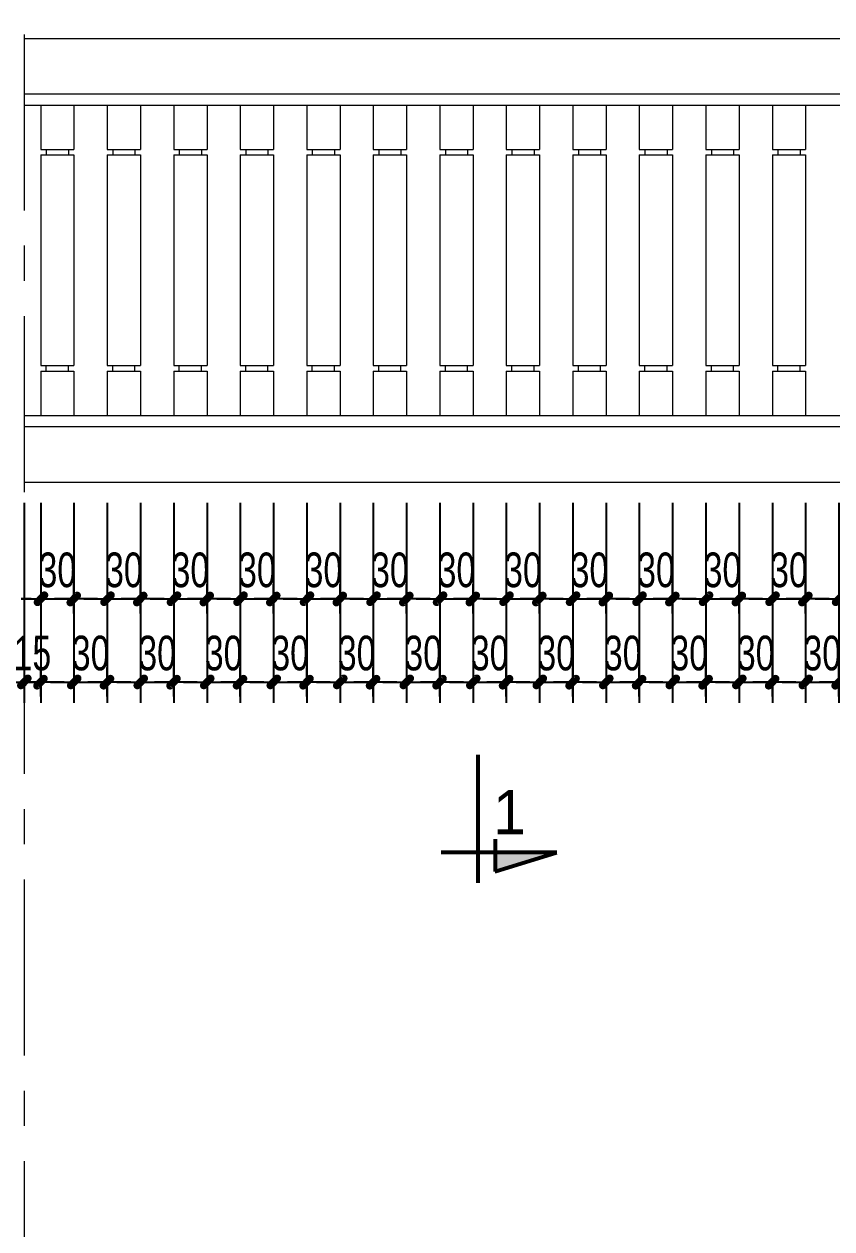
# Model space of a CAD drawing. Header units: inches. Extents: x 88947 to 296847, y 35049 to 161062.
# Drawn here: x 224600 to 226058, y 73660 to 75832 of the extents above; entities that cross this region are included whole.
import ezdxf
from ezdxf.enums import TextEntityAlignment as Align

# ---------------------------------------------------------------- set-up
doc = ezdxf.new("R2010")
doc.units = ezdxf.units.IN
doc.header["$MEASUREMENT"] = 0
doc.header["$PDMODE"] = 1
doc.linetypes.add('ACAD_ISO03W100', pattern=[30, 12, -18])
doc.linetypes.add('CENTER', pattern=[50.8, 31.75, -6.35, 6.35, -6.35])
for name, color, linetype, lineweight in [('A-Dims', 145, 'Continuous', 25), ('DIM', 7, 'Continuous', 25), ('NETCAT', 4, 'Continuous', 53), ('THAY', 3, 'Continuous', 18), ('TRUC', 252, 'ACAD_ISO03W100', 13)]:
    doc.layers.add(name, color=color, linetype=linetype, lineweight=lineweight)
doc.styles.add('tieude', font='VSOUVB.TTF')
doc.styles.add('VNI-HELVE', font='VHELVEN.TTF')
doc.styles.add('VNI-HELVE-CONDENSE', font='VNARIAL.TTF', dxfattribs={"width": 0.7})
doc.dimstyles.new('TAS-25', dxfattribs={"dimscale": 25, "dimtxt": 2.5, "dimasz": 0.7, "dimexe": 1.5, "dimexo": 1.5, "dimgap": 0.8, "dimtad": 1, "dimdec": 0, "dimlfac": 0.5, "dimzin": 3, "dimdsep": 46, "dimtxsty": 'VNI-HELVE-CONDENSE', "dimblk": 'TICK', "dimcen": 2.5, "dimclrt": 71, "dimazin": 2, "dimtfac": 0.75, "dimtdec": 0, "dimtix": 1, "dimtmove": 2, "dimatfit": 2, "dimldrblk": 'TICK123', "dimfxl": 1.5, "dimtolj": 1, "dimtzin": 0, "dimarcsym": 0})

# ---------------------------------------------------------------- blocks, each defined once
blk = doc.blocks.new('TICK')
at = {"layer": 'A-Dims', "color": 1}
for p, q in [((0, 1.5), (0, -1.5)), ((-2, 0), (2, 0))]:
    blk.add_line(p, q, dxfattribs=at)
at = {"layer": 'A-Dims', "color": 1, "const_width": 0.788}
blk.add_lwpolyline([(-0.33, -0.35), (0.38, 0.38)], dxfattribs=at)
at = {"layer": 'A-Dims', "color": 1, "const_width": 0.394}
for points in [[(0.24, 0.52, -0.414214), (0.52, 0.52, -1)], [(0.52, 0.52, -0.414214), (0.52, 0.24, -1)], [(-0.47, -0.21, 0.414214), (-0.47, -0.49, 1)], [(-0.47, -0.49, 0.414214), (-0.19, -0.49, 1)]]:
    blk.add_lwpolyline(points, format="xyb", dxfattribs=at)
blk = doc.blocks.new('*D1478')
at = {"layer": 'Defpoints', "color": 0}
for p in [(224600.4, 75006.3), (224630.4, 75006.3), (224630.4, 74645.7)]:
    blk.add_point(p, dxfattribs=at)
at = {"layer": 'DIM', "color": 0, "lineweight": -2}
for p, q in [((224600.4, 74968.8), (224600.4, 74608.2)), ((224630.4, 74968.8), (224630.4, 74608.2)), ((224582.9, 74645.7), (224565.4, 74645.7)), ((224600.4, 74645.7), (224630.4, 74645.7)), ((224647.9, 74645.7), (224665.4, 74645.7))]:
    blk.add_line(p, q, dxfattribs=at)
at = {"layer": 'DIM', "color": 0, "lineweight": -2, "xscale": 17.5, "yscale": 17.5, "zscale": 17.5}
blk.add_blockref('TICK', (224600.4, 74645.7), dxfattribs=at)
at = {"layer": 'DIM', "color": 0, "lineweight": -2, "xscale": 17.5, "yscale": 17.5, "zscale": 17.5, "rotation": 180}
blk.add_blockref('TICK', (224630.4, 74645.7), dxfattribs=at)
at = {"layer": 'DIM', "color": 71, "insert": (224615.4, 74697.6), "char_height": 62.5, "attachment_point": 5, "style": 'VNI-HELVE-CONDENSE'}
blk.add_mtext('\\A1;15', dxfattribs=at)
blk = doc.blocks.new('TICK123')
at = {"layer": 'A-Dims', "color": 1}
blk.add_lwpolyline([(0.05, 0, 0, 0.84, 0), (-2.11, 0, 8.4, 8.4, 0)], format="xyseb", dxfattribs=at)
blk = doc.blocks.new('*D1479')
at = {"layer": 'Defpoints', "color": 0}
for p in [(224630.4, 75006.3), (224690.4, 75006.3), (224690.4, 74795.7)]:
    blk.add_point(p, dxfattribs=at)
at = {"layer": 'DIM', "color": 0, "lineweight": -2}
for p, q in [((224630.4, 74968.8), (224630.4, 74758.2)), ((224690.4, 74968.8), (224690.4, 74758.2)), ((224612.9, 74795.7), (224595.4, 74795.7)), ((224630.4, 74795.7), (224690.4, 74795.7)), ((224707.9, 74795.7), (224725.4, 74795.7))]:
    blk.add_line(p, q, dxfattribs=at)
at = {"layer": 'DIM', "color": 0, "lineweight": -2, "xscale": 17.5, "yscale": 17.5, "zscale": 17.5}
blk.add_blockref('TICK', (224630.4, 74795.7), dxfattribs=at)
at = {"layer": 'DIM', "color": 0, "lineweight": -2, "xscale": 17.5, "yscale": 17.5, "zscale": 17.5, "rotation": 180}
blk.add_blockref('TICK', (224690.4, 74795.7), dxfattribs=at)
at = {"layer": 'DIM', "color": 71, "insert": (224660.4, 74847.6), "char_height": 62.5, "attachment_point": 5, "style": 'VNI-HELVE-CONDENSE'}
blk.add_mtext('\\A1;30', dxfattribs=at)
blk = doc.blocks.new('*D1480')
at = {"layer": 'Defpoints', "color": 0}
for p in [(224690.4, 75006.3), (224750.4, 75006.3), (224750.4, 74645.7)]:
    blk.add_point(p, dxfattribs=at)
at = {"layer": 'DIM', "color": 0, "lineweight": -2}
for p, q in [((224690.4, 74968.8), (224690.4, 74608.2)), ((224750.4, 74968.8), (224750.4, 74608.2)), ((224672.9, 74645.7), (224655.4, 74645.7)), ((224690.4, 74645.7), (224750.4, 74645.7)), ((224767.9, 74645.7), (224785.4, 74645.7))]:
    blk.add_line(p, q, dxfattribs=at)
at = {"layer": 'DIM', "color": 0, "lineweight": -2, "xscale": 17.5, "yscale": 17.5, "zscale": 17.5}
blk.add_blockref('TICK', (224690.4, 74645.7), dxfattribs=at)
at = {"layer": 'DIM', "color": 0, "lineweight": -2, "xscale": 17.5, "yscale": 17.5, "zscale": 17.5, "rotation": 180}
blk.add_blockref('TICK', (224750.4, 74645.7), dxfattribs=at)
at = {"layer": 'DIM', "color": 71, "insert": (224720.4, 74697.6), "char_height": 62.5, "attachment_point": 5, "style": 'VNI-HELVE-CONDENSE'}
blk.add_mtext('\\A1;30', dxfattribs=at)
blk = doc.blocks.new('*D1481')
at = {"layer": 'Defpoints', "color": 0}
for p in [(224750.4, 75006.3), (224810.4, 75006.3), (224810.4, 74795.7)]:
    blk.add_point(p, dxfattribs=at)
at = {"layer": 'DIM', "color": 0, "lineweight": -2}
for p, q in [((224750.4, 74968.8), (224750.4, 74758.2)), ((224810.4, 74968.8), (224810.4, 74758.2)), ((224732.9, 74795.7), (224715.4, 74795.7)), ((224750.4, 74795.7), (224810.4, 74795.7)), ((224827.9, 74795.7), (224845.4, 74795.7))]:
    blk.add_line(p, q, dxfattribs=at)
at = {"layer": 'DIM', "color": 0, "lineweight": -2, "xscale": 17.5, "yscale": 17.5, "zscale": 17.5}
blk.add_blockref('TICK', (224750.4, 74795.7), dxfattribs=at)
at = {"layer": 'DIM', "color": 0, "lineweight": -2, "xscale": 17.5, "yscale": 17.5, "zscale": 17.5, "rotation": 180}
blk.add_blockref('TICK', (224810.4, 74795.7), dxfattribs=at)
at = {"layer": 'DIM', "color": 71, "insert": (224780.4, 74847.6), "char_height": 62.5, "attachment_point": 5, "style": 'VNI-HELVE-CONDENSE'}
blk.add_mtext('\\A1;30', dxfattribs=at)
blk = doc.blocks.new('*D1482')
at = {"layer": 'Defpoints', "color": 0}
for p in [(224810.4, 75006.3), (224870.4, 75006.3), (224870.4, 74645.7)]:
    blk.add_point(p, dxfattribs=at)
at = {"layer": 'DIM', "color": 0, "lineweight": -2}
for p, q in [((224810.4, 74968.8), (224810.4, 74608.2)), ((224870.4, 74968.8), (224870.4, 74608.2)), ((224792.9, 74645.7), (224775.4, 74645.7)), ((224810.4, 74645.7), (224870.4, 74645.7)), ((224887.9, 74645.7), (224905.4, 74645.7))]:
    blk.add_line(p, q, dxfattribs=at)
at = {"layer": 'DIM', "color": 0, "lineweight": -2, "xscale": 17.5, "yscale": 17.5, "zscale": 17.5}
blk.add_blockref('TICK', (224810.4, 74645.7), dxfattribs=at)
at = {"layer": 'DIM', "color": 0, "lineweight": -2, "xscale": 17.5, "yscale": 17.5, "zscale": 17.5, "rotation": 180}
blk.add_blockref('TICK', (224870.4, 74645.7), dxfattribs=at)
at = {"layer": 'DIM', "color": 71, "insert": (224840.4, 74697.6), "char_height": 62.5, "attachment_point": 5, "style": 'VNI-HELVE-CONDENSE'}
blk.add_mtext('\\A1;30', dxfattribs=at)
blk = doc.blocks.new('*D1483')
at = {"layer": 'Defpoints', "color": 0}
for p in [(224870.4, 75006.3), (224930.4, 75006.3), (224930.4, 74795.7)]:
    blk.add_point(p, dxfattribs=at)
at = {"layer": 'DIM', "color": 0, "lineweight": -2}
for p, q in [((224870.4, 74968.8), (224870.4, 74758.2)), ((224930.4, 74968.8), (224930.4, 74758.2)), ((224852.9, 74795.7), (224835.4, 74795.7)), ((224870.4, 74795.7), (224930.4, 74795.7)), ((224947.9, 74795.7), (224965.4, 74795.7))]:
    blk.add_line(p, q, dxfattribs=at)
at = {"layer": 'DIM', "color": 0, "lineweight": -2, "xscale": 17.5, "yscale": 17.5, "zscale": 17.5}
blk.add_blockref('TICK', (224870.4, 74795.7), dxfattribs=at)
at = {"layer": 'DIM', "color": 0, "lineweight": -2, "xscale": 17.5, "yscale": 17.5, "zscale": 17.5, "rotation": 180}
blk.add_blockref('TICK', (224930.4, 74795.7), dxfattribs=at)
at = {"layer": 'DIM', "color": 71, "insert": (224900.4, 74847.6), "char_height": 62.5, "attachment_point": 5, "style": 'VNI-HELVE-CONDENSE'}
blk.add_mtext('\\A1;30', dxfattribs=at)
blk = doc.blocks.new('*D1484')
at = {"layer": 'Defpoints', "color": 0}
for p in [(224930.4, 75006.3), (224990.4, 75006.3), (224990.4, 74645.7)]:
    blk.add_point(p, dxfattribs=at)
at = {"layer": 'DIM', "color": 0, "lineweight": -2}
for p, q in [((224930.4, 74968.8), (224930.4, 74608.2)), ((224990.4, 74968.8), (224990.4, 74608.2)), ((224912.9, 74645.7), (224895.4, 74645.7)), ((224930.4, 74645.7), (224990.4, 74645.7)), ((225007.9, 74645.7), (225025.4, 74645.7))]:
    blk.add_line(p, q, dxfattribs=at)
at = {"layer": 'DIM', "color": 0, "lineweight": -2, "xscale": 17.5, "yscale": 17.5, "zscale": 17.5}
blk.add_blockref('TICK', (224930.4, 74645.7), dxfattribs=at)
at = {"layer": 'DIM', "color": 0, "lineweight": -2, "xscale": 17.5, "yscale": 17.5, "zscale": 17.5, "rotation": 180}
blk.add_blockref('TICK', (224990.4, 74645.7), dxfattribs=at)
at = {"layer": 'DIM', "color": 71, "insert": (224960.4, 74697.6), "char_height": 62.5, "attachment_point": 5, "style": 'VNI-HELVE-CONDENSE'}
blk.add_mtext('\\A1;30', dxfattribs=at)
blk = doc.blocks.new('*D1485')
at = {"layer": 'Defpoints', "color": 0}
for p in [(224990.4, 75006.3), (225050.4, 75006.3), (225050.4, 74795.7)]:
    blk.add_point(p, dxfattribs=at)
at = {"layer": 'DIM', "color": 0, "lineweight": -2}
for p, q in [((224990.4, 74968.8), (224990.4, 74758.2)), ((225050.4, 74968.8), (225050.4, 74758.2)), ((224972.9, 74795.7), (224955.4, 74795.7)), ((224990.4, 74795.7), (225050.4, 74795.7)), ((225067.9, 74795.7), (225085.4, 74795.7))]:
    blk.add_line(p, q, dxfattribs=at)
at = {"layer": 'DIM', "color": 0, "lineweight": -2, "xscale": 17.5, "yscale": 17.5, "zscale": 17.5}
blk.add_blockref('TICK', (224990.4, 74795.7), dxfattribs=at)
at = {"layer": 'DIM', "color": 0, "lineweight": -2, "xscale": 17.5, "yscale": 17.5, "zscale": 17.5, "rotation": 180}
blk.add_blockref('TICK', (225050.4, 74795.7), dxfattribs=at)
at = {"layer": 'DIM', "color": 71, "insert": (225020.4, 74847.6), "char_height": 62.5, "attachment_point": 5, "style": 'VNI-HELVE-CONDENSE'}
blk.add_mtext('\\A1;30', dxfattribs=at)
blk = doc.blocks.new('*D1486')
at = {"layer": 'Defpoints', "color": 0}
for p in [(225050.4, 75006.3), (225110.4, 75006.3), (225110.4, 74645.7)]:
    blk.add_point(p, dxfattribs=at)
at = {"layer": 'DIM', "color": 0, "lineweight": -2}
for p, q in [((225050.4, 74968.8), (225050.4, 74608.2)), ((225110.4, 74968.8), (225110.4, 74608.2)), ((225032.9, 74645.7), (225015.4, 74645.7)), ((225050.4, 74645.7), (225110.4, 74645.7)), ((225127.9, 74645.7), (225145.4, 74645.7))]:
    blk.add_line(p, q, dxfattribs=at)
at = {"layer": 'DIM', "color": 0, "lineweight": -2, "xscale": 17.5, "yscale": 17.5, "zscale": 17.5}
blk.add_blockref('TICK', (225050.4, 74645.7), dxfattribs=at)
at = {"layer": 'DIM', "color": 0, "lineweight": -2, "xscale": 17.5, "yscale": 17.5, "zscale": 17.5, "rotation": 180}
blk.add_blockref('TICK', (225110.4, 74645.7), dxfattribs=at)
at = {"layer": 'DIM', "color": 71, "insert": (225080.4, 74697.6), "char_height": 62.5, "attachment_point": 5, "style": 'VNI-HELVE-CONDENSE'}
blk.add_mtext('\\A1;30', dxfattribs=at)
blk = doc.blocks.new('*D1487')
at = {"layer": 'Defpoints', "color": 0}
for p in [(225110.4, 75006.3), (225170.4, 75006.3), (225170.4, 74795.7)]:
    blk.add_point(p, dxfattribs=at)
at = {"layer": 'DIM', "color": 0, "lineweight": -2}
for p, q in [((225110.4, 74968.8), (225110.4, 74758.2)), ((225170.4, 74968.8), (225170.4, 74758.2)), ((225092.9, 74795.7), (225075.4, 74795.7)), ((225110.4, 74795.7), (225170.4, 74795.7)), ((225187.9, 74795.7), (225205.4, 74795.7))]:
    blk.add_line(p, q, dxfattribs=at)
at = {"layer": 'DIM', "color": 0, "lineweight": -2, "xscale": 17.5, "yscale": 17.5, "zscale": 17.5}
blk.add_blockref('TICK', (225110.4, 74795.7), dxfattribs=at)
at = {"layer": 'DIM', "color": 0, "lineweight": -2, "xscale": 17.5, "yscale": 17.5, "zscale": 17.5, "rotation": 180}
blk.add_blockref('TICK', (225170.4, 74795.7), dxfattribs=at)
at = {"layer": 'DIM', "color": 71, "insert": (225140.4, 74847.6), "char_height": 62.5, "attachment_point": 5, "style": 'VNI-HELVE-CONDENSE'}
blk.add_mtext('\\A1;30', dxfattribs=at)
blk = doc.blocks.new('*D1488')
at = {"layer": 'Defpoints', "color": 0}
for p in [(225170.4, 75006.3), (225230.4, 75006.3), (225230.4, 74645.7)]:
    blk.add_point(p, dxfattribs=at)
at = {"layer": 'DIM', "color": 0, "lineweight": -2}
for p, q in [((225170.4, 74968.8), (225170.4, 74608.2)), ((225230.4, 74968.8), (225230.4, 74608.2)), ((225152.9, 74645.7), (225135.4, 74645.7)), ((225170.4, 74645.7), (225230.4, 74645.7)), ((225247.9, 74645.7), (225265.4, 74645.7))]:
    blk.add_line(p, q, dxfattribs=at)
at = {"layer": 'DIM', "color": 0, "lineweight": -2, "xscale": 17.5, "yscale": 17.5, "zscale": 17.5}
blk.add_blockref('TICK', (225170.4, 74645.7), dxfattribs=at)
at = {"layer": 'DIM', "color": 0, "lineweight": -2, "xscale": 17.5, "yscale": 17.5, "zscale": 17.5, "rotation": 180}
blk.add_blockref('TICK', (225230.4, 74645.7), dxfattribs=at)
at = {"layer": 'DIM', "color": 71, "insert": (225200.4, 74697.6), "char_height": 62.5, "attachment_point": 5, "style": 'VNI-HELVE-CONDENSE'}
blk.add_mtext('\\A1;30', dxfattribs=at)
blk = doc.blocks.new('*D1489')
at = {"layer": 'Defpoints', "color": 0}
for p in [(225230.4, 75006.3), (225290.4, 75006.3), (225290.4, 74795.7)]:
    blk.add_point(p, dxfattribs=at)
at = {"layer": 'DIM', "color": 0, "lineweight": -2}
for p, q in [((225230.4, 74968.8), (225230.4, 74758.2)), ((225290.4, 74968.8), (225290.4, 74758.2)), ((225212.9, 74795.7), (225195.4, 74795.7)), ((225230.4, 74795.7), (225290.4, 74795.7)), ((225307.9, 74795.7), (225325.4, 74795.7))]:
    blk.add_line(p, q, dxfattribs=at)
at = {"layer": 'DIM', "color": 0, "lineweight": -2, "xscale": 17.5, "yscale": 17.5, "zscale": 17.5}
blk.add_blockref('TICK', (225230.4, 74795.7), dxfattribs=at)
at = {"layer": 'DIM', "color": 0, "lineweight": -2, "xscale": 17.5, "yscale": 17.5, "zscale": 17.5, "rotation": 180}
blk.add_blockref('TICK', (225290.4, 74795.7), dxfattribs=at)
at = {"layer": 'DIM', "color": 71, "insert": (225260.4, 74847.6), "char_height": 62.5, "attachment_point": 5, "style": 'VNI-HELVE-CONDENSE'}
blk.add_mtext('\\A1;30', dxfattribs=at)
blk = doc.blocks.new('*D1490')
at = {"layer": 'Defpoints', "color": 0}
for p in [(225290.4, 75006.3), (225350.4, 75006.3), (225350.4, 74645.7)]:
    blk.add_point(p, dxfattribs=at)
at = {"layer": 'DIM', "color": 0, "lineweight": -2}
for p, q in [((225290.4, 74968.8), (225290.4, 74608.2)), ((225350.4, 74968.8), (225350.4, 74608.2)), ((225272.9, 74645.7), (225255.4, 74645.7)), ((225290.4, 74645.7), (225350.4, 74645.7)), ((225367.9, 74645.7), (225385.4, 74645.7))]:
    blk.add_line(p, q, dxfattribs=at)
at = {"layer": 'DIM', "color": 0, "lineweight": -2, "xscale": 17.5, "yscale": 17.5, "zscale": 17.5}
blk.add_blockref('TICK', (225290.4, 74645.7), dxfattribs=at)
at = {"layer": 'DIM', "color": 0, "lineweight": -2, "xscale": 17.5, "yscale": 17.5, "zscale": 17.5, "rotation": 180}
blk.add_blockref('TICK', (225350.4, 74645.7), dxfattribs=at)
at = {"layer": 'DIM', "color": 71, "insert": (225320.4, 74697.6), "char_height": 62.5, "attachment_point": 5, "style": 'VNI-HELVE-CONDENSE'}
blk.add_mtext('\\A1;30', dxfattribs=at)
blk = doc.blocks.new('*D1491')
at = {"layer": 'Defpoints', "color": 0}
for p in [(225350.4, 75006.3), (225410.4, 75006.3), (225410.4, 74795.7)]:
    blk.add_point(p, dxfattribs=at)
at = {"layer": 'DIM', "color": 0, "lineweight": -2}
for p, q in [((225350.4, 74968.8), (225350.4, 74758.2)), ((225410.4, 74968.8), (225410.4, 74758.2)), ((225332.9, 74795.7), (225315.4, 74795.7)), ((225350.4, 74795.7), (225410.4, 74795.7)), ((225427.9, 74795.7), (225445.4, 74795.7))]:
    blk.add_line(p, q, dxfattribs=at)
at = {"layer": 'DIM', "color": 0, "lineweight": -2, "xscale": 17.5, "yscale": 17.5, "zscale": 17.5}
blk.add_blockref('TICK', (225350.4, 74795.7), dxfattribs=at)
at = {"layer": 'DIM', "color": 0, "lineweight": -2, "xscale": 17.5, "yscale": 17.5, "zscale": 17.5, "rotation": 180}
blk.add_blockref('TICK', (225410.4, 74795.7), dxfattribs=at)
at = {"layer": 'DIM', "color": 71, "insert": (225380.4, 74847.6), "char_height": 62.5, "attachment_point": 5, "style": 'VNI-HELVE-CONDENSE'}
blk.add_mtext('\\A1;30', dxfattribs=at)
blk = doc.blocks.new('*D1492')
at = {"layer": 'Defpoints', "color": 0}
for p in [(225410.4, 75006.3), (225470.4, 75006.3), (225470.4, 74645.7)]:
    blk.add_point(p, dxfattribs=at)
at = {"layer": 'DIM', "color": 0, "lineweight": -2}
for p, q in [((225410.4, 74968.8), (225410.4, 74608.2)), ((225470.4, 74968.8), (225470.4, 74608.2)), ((225392.9, 74645.7), (225375.4, 74645.7)), ((225410.4, 74645.7), (225470.4, 74645.7)), ((225487.9, 74645.7), (225505.4, 74645.7))]:
    blk.add_line(p, q, dxfattribs=at)
at = {"layer": 'DIM', "color": 0, "lineweight": -2, "xscale": 17.5, "yscale": 17.5, "zscale": 17.5}
blk.add_blockref('TICK', (225410.4, 74645.7), dxfattribs=at)
at = {"layer": 'DIM', "color": 0, "lineweight": -2, "xscale": 17.5, "yscale": 17.5, "zscale": 17.5, "rotation": 180}
blk.add_blockref('TICK', (225470.4, 74645.7), dxfattribs=at)
at = {"layer": 'DIM', "color": 71, "insert": (225440.4, 74697.6), "char_height": 62.5, "attachment_point": 5, "style": 'VNI-HELVE-CONDENSE'}
blk.add_mtext('\\A1;30', dxfattribs=at)
blk = doc.blocks.new('*D1493')
at = {"layer": 'Defpoints', "color": 0}
for p in [(225470.4, 75006.3), (225530.4, 75006.3), (225530.4, 74795.7)]:
    blk.add_point(p, dxfattribs=at)
at = {"layer": 'DIM', "color": 0, "lineweight": -2}
for p, q in [((225470.4, 74968.8), (225470.4, 74758.2)), ((225530.4, 74968.8), (225530.4, 74758.2)), ((225452.9, 74795.7), (225435.4, 74795.7)), ((225470.4, 74795.7), (225530.4, 74795.7)), ((225547.9, 74795.7), (225565.4, 74795.7))]:
    blk.add_line(p, q, dxfattribs=at)
at = {"layer": 'DIM', "color": 0, "lineweight": -2, "xscale": 17.5, "yscale": 17.5, "zscale": 17.5}
blk.add_blockref('TICK', (225470.4, 74795.7), dxfattribs=at)
at = {"layer": 'DIM', "color": 0, "lineweight": -2, "xscale": 17.5, "yscale": 17.5, "zscale": 17.5, "rotation": 180}
blk.add_blockref('TICK', (225530.4, 74795.7), dxfattribs=at)
at = {"layer": 'DIM', "color": 71, "insert": (225500.4, 74847.6), "char_height": 62.5, "attachment_point": 5, "style": 'VNI-HELVE-CONDENSE'}
blk.add_mtext('\\A1;30', dxfattribs=at)
blk = doc.blocks.new('*D1494')
at = {"layer": 'Defpoints', "color": 0}
for p in [(225530.4, 75006.3), (225590.4, 75006.3), (225590.4, 74645.7)]:
    blk.add_point(p, dxfattribs=at)
at = {"layer": 'DIM', "color": 0, "lineweight": -2}
for p, q in [((225530.4, 74968.8), (225530.4, 74608.2)), ((225590.4, 74968.8), (225590.4, 74608.2)), ((225512.9, 74645.7), (225495.4, 74645.7)), ((225530.4, 74645.7), (225590.4, 74645.7)), ((225607.9, 74645.7), (225625.4, 74645.7))]:
    blk.add_line(p, q, dxfattribs=at)
at = {"layer": 'DIM', "color": 0, "lineweight": -2, "xscale": 17.5, "yscale": 17.5, "zscale": 17.5}
blk.add_blockref('TICK', (225530.4, 74645.7), dxfattribs=at)
at = {"layer": 'DIM', "color": 0, "lineweight": -2, "xscale": 17.5, "yscale": 17.5, "zscale": 17.5, "rotation": 180}
blk.add_blockref('TICK', (225590.4, 74645.7), dxfattribs=at)
at = {"layer": 'DIM', "color": 71, "insert": (225560.4, 74697.6), "char_height": 62.5, "attachment_point": 5, "style": 'VNI-HELVE-CONDENSE'}
blk.add_mtext('\\A1;30', dxfattribs=at)
blk = doc.blocks.new('*D1495')
at = {"layer": 'Defpoints', "color": 0}
for p in [(225590.4, 75006.3), (225650.4, 75006.3), (225650.4, 74795.7)]:
    blk.add_point(p, dxfattribs=at)
at = {"layer": 'DIM', "color": 0, "lineweight": -2}
for p, q in [((225590.4, 74968.8), (225590.4, 74758.2)), ((225650.4, 74968.8), (225650.4, 74758.2)), ((225572.9, 74795.7), (225555.4, 74795.7)), ((225590.4, 74795.7), (225650.4, 74795.7)), ((225667.9, 74795.7), (225685.4, 74795.7))]:
    blk.add_line(p, q, dxfattribs=at)
at = {"layer": 'DIM', "color": 0, "lineweight": -2, "xscale": 17.5, "yscale": 17.5, "zscale": 17.5}
blk.add_blockref('TICK', (225590.4, 74795.7), dxfattribs=at)
at = {"layer": 'DIM', "color": 0, "lineweight": -2, "xscale": 17.5, "yscale": 17.5, "zscale": 17.5, "rotation": 180}
blk.add_blockref('TICK', (225650.4, 74795.7), dxfattribs=at)
at = {"layer": 'DIM', "color": 71, "insert": (225620.4, 74847.6), "char_height": 62.5, "attachment_point": 5, "style": 'VNI-HELVE-CONDENSE'}
blk.add_mtext('\\A1;30', dxfattribs=at)
blk = doc.blocks.new('*D1496')
at = {"layer": 'Defpoints', "color": 0}
for p in [(225650.4, 75006.3), (225710.4, 75006.3), (225710.4, 74645.7)]:
    blk.add_point(p, dxfattribs=at)
at = {"layer": 'DIM', "color": 0, "lineweight": -2}
for p, q in [((225650.4, 74968.8), (225650.4, 74608.2)), ((225710.4, 74968.8), (225710.4, 74608.2)), ((225632.9, 74645.7), (225615.4, 74645.7)), ((225650.4, 74645.7), (225710.4, 74645.7)), ((225727.9, 74645.7), (225745.4, 74645.7))]:
    blk.add_line(p, q, dxfattribs=at)
at = {"layer": 'DIM', "color": 0, "lineweight": -2, "xscale": 17.5, "yscale": 17.5, "zscale": 17.5}
blk.add_blockref('TICK', (225650.4, 74645.7), dxfattribs=at)
at = {"layer": 'DIM', "color": 0, "lineweight": -2, "xscale": 17.5, "yscale": 17.5, "zscale": 17.5, "rotation": 180}
blk.add_blockref('TICK', (225710.4, 74645.7), dxfattribs=at)
at = {"layer": 'DIM', "color": 71, "insert": (225680.4, 74697.6), "char_height": 62.5, "attachment_point": 5, "style": 'VNI-HELVE-CONDENSE'}
blk.add_mtext('\\A1;30', dxfattribs=at)
blk = doc.blocks.new('*D1497')
at = {"layer": 'Defpoints', "color": 0}
for p in [(225710.4, 75006.3), (225770.4, 75006.3), (225770.4, 74795.7)]:
    blk.add_point(p, dxfattribs=at)
at = {"layer": 'DIM', "color": 0, "lineweight": -2}
for p, q in [((225710.4, 74968.8), (225710.4, 74758.2)), ((225770.4, 74968.8), (225770.4, 74758.2)), ((225692.9, 74795.7), (225675.4, 74795.7)), ((225710.4, 74795.7), (225770.4, 74795.7)), ((225787.9, 74795.7), (225805.4, 74795.7))]:
    blk.add_line(p, q, dxfattribs=at)
at = {"layer": 'DIM', "color": 0, "lineweight": -2, "xscale": 17.5, "yscale": 17.5, "zscale": 17.5}
blk.add_blockref('TICK', (225710.4, 74795.7), dxfattribs=at)
at = {"layer": 'DIM', "color": 0, "lineweight": -2, "xscale": 17.5, "yscale": 17.5, "zscale": 17.5, "rotation": 180}
blk.add_blockref('TICK', (225770.4, 74795.7), dxfattribs=at)
at = {"layer": 'DIM', "color": 71, "insert": (225740.4, 74847.6), "char_height": 62.5, "attachment_point": 5, "style": 'VNI-HELVE-CONDENSE'}
blk.add_mtext('\\A1;30', dxfattribs=at)
blk = doc.blocks.new('*D1498')
at = {"layer": 'Defpoints', "color": 0}
for p in [(225770.4, 75006.3), (225830.4, 75006.3), (225830.4, 74645.7)]:
    blk.add_point(p, dxfattribs=at)
at = {"layer": 'DIM', "color": 0, "lineweight": -2}
for p, q in [((225770.4, 74968.8), (225770.4, 74608.2)), ((225830.4, 74968.8), (225830.4, 74608.2)), ((225752.9, 74645.7), (225735.4, 74645.7)), ((225770.4, 74645.7), (225830.4, 74645.7)), ((225847.9, 74645.7), (225865.4, 74645.7))]:
    blk.add_line(p, q, dxfattribs=at)
at = {"layer": 'DIM', "color": 0, "lineweight": -2, "xscale": 17.5, "yscale": 17.5, "zscale": 17.5}
blk.add_blockref('TICK', (225770.4, 74645.7), dxfattribs=at)
at = {"layer": 'DIM', "color": 0, "lineweight": -2, "xscale": 17.5, "yscale": 17.5, "zscale": 17.5, "rotation": 180}
blk.add_blockref('TICK', (225830.4, 74645.7), dxfattribs=at)
at = {"layer": 'DIM', "color": 71, "insert": (225800.4, 74697.6), "char_height": 62.5, "attachment_point": 5, "style": 'VNI-HELVE-CONDENSE'}
blk.add_mtext('\\A1;30', dxfattribs=at)
blk = doc.blocks.new('*D1499')
at = {"layer": 'Defpoints', "color": 0}
for p in [(225830.4, 75006.3), (225890.4, 75006.3), (225890.4, 74795.7)]:
    blk.add_point(p, dxfattribs=at)
at = {"layer": 'DIM', "color": 0, "lineweight": -2}
for p, q in [((225830.4, 74968.8), (225830.4, 74758.2)), ((225890.4, 74968.8), (225890.4, 74758.2)), ((225812.9, 74795.7), (225795.4, 74795.7)), ((225830.4, 74795.7), (225890.4, 74795.7)), ((225907.9, 74795.7), (225925.4, 74795.7))]:
    blk.add_line(p, q, dxfattribs=at)
at = {"layer": 'DIM', "color": 0, "lineweight": -2, "xscale": 17.5, "yscale": 17.5, "zscale": 17.5}
blk.add_blockref('TICK', (225830.4, 74795.7), dxfattribs=at)
at = {"layer": 'DIM', "color": 0, "lineweight": -2, "xscale": 17.5, "yscale": 17.5, "zscale": 17.5, "rotation": 180}
blk.add_blockref('TICK', (225890.4, 74795.7), dxfattribs=at)
at = {"layer": 'DIM', "color": 71, "insert": (225860.4, 74847.6), "char_height": 62.5, "attachment_point": 5, "style": 'VNI-HELVE-CONDENSE'}
blk.add_mtext('\\A1;30', dxfattribs=at)
blk = doc.blocks.new('*D1500')
at = {"layer": 'Defpoints', "color": 0}
for p in [(225890.4, 75006.3), (225950.4, 75006.3), (225950.4, 74645.7)]:
    blk.add_point(p, dxfattribs=at)
at = {"layer": 'DIM', "color": 0, "lineweight": -2}
for p, q in [((225890.4, 74968.8), (225890.4, 74608.2)), ((225950.4, 74968.8), (225950.4, 74608.2)), ((225872.9, 74645.7), (225855.4, 74645.7)), ((225890.4, 74645.7), (225950.4, 74645.7)), ((225967.9, 74645.7), (225985.4, 74645.7))]:
    blk.add_line(p, q, dxfattribs=at)
at = {"layer": 'DIM', "color": 0, "lineweight": -2, "xscale": 17.5, "yscale": 17.5, "zscale": 17.5}
blk.add_blockref('TICK', (225890.4, 74645.7), dxfattribs=at)
at = {"layer": 'DIM', "color": 0, "lineweight": -2, "xscale": 17.5, "yscale": 17.5, "zscale": 17.5, "rotation": 180}
blk.add_blockref('TICK', (225950.4, 74645.7), dxfattribs=at)
at = {"layer": 'DIM', "color": 71, "insert": (225920.4, 74697.6), "char_height": 62.5, "attachment_point": 5, "style": 'VNI-HELVE-CONDENSE'}
blk.add_mtext('\\A1;30', dxfattribs=at)
blk = doc.blocks.new('*D1501')
at = {"layer": 'Defpoints', "color": 0}
for p in [(225950.4, 75006.3), (226010.4, 75006.3), (226010.4, 74795.7)]:
    blk.add_point(p, dxfattribs=at)
at = {"layer": 'DIM', "color": 0, "lineweight": -2}
for p, q in [((225950.4, 74968.8), (225950.4, 74758.2)), ((226010.4, 74968.8), (226010.4, 74758.2)), ((225932.9, 74795.7), (225915.4, 74795.7)), ((225950.4, 74795.7), (226010.4, 74795.7)), ((226027.9, 74795.7), (226045.4, 74795.7))]:
    blk.add_line(p, q, dxfattribs=at)
at = {"layer": 'DIM', "color": 0, "lineweight": -2, "xscale": 17.5, "yscale": 17.5, "zscale": 17.5}
blk.add_blockref('TICK', (225950.4, 74795.7), dxfattribs=at)
at = {"layer": 'DIM', "color": 0, "lineweight": -2, "xscale": 17.5, "yscale": 17.5, "zscale": 17.5, "rotation": 180}
blk.add_blockref('TICK', (226010.4, 74795.7), dxfattribs=at)
at = {"layer": 'DIM', "color": 71, "insert": (225980.4, 74847.6), "char_height": 62.5, "attachment_point": 5, "style": 'VNI-HELVE-CONDENSE'}
blk.add_mtext('\\A1;30', dxfattribs=at)
blk = doc.blocks.new('*D1502')
at = {"layer": 'Defpoints', "color": 0}
for p in [(226010.4, 75006.3), (226070.4, 75006.3), (226070.4, 74645.7)]:
    blk.add_point(p, dxfattribs=at)
at = {"layer": 'DIM', "color": 0, "lineweight": -2}
for p, q in [((226010.4, 74968.8), (226010.4, 74608.2)), ((226070.4, 74968.8), (226070.4, 74608.2)), ((225992.9, 74645.7), (225975.4, 74645.7)), ((226010.4, 74645.7), (226070.4, 74645.7)), ((226087.9, 74645.7), (226105.4, 74645.7))]:
    blk.add_line(p, q, dxfattribs=at)
at = {"layer": 'DIM', "color": 0, "lineweight": -2, "xscale": 17.5, "yscale": 17.5, "zscale": 17.5}
blk.add_blockref('TICK', (226010.4, 74645.7), dxfattribs=at)
at = {"layer": 'DIM', "color": 0, "lineweight": -2, "xscale": 17.5, "yscale": 17.5, "zscale": 17.5, "rotation": 180}
blk.add_blockref('TICK', (226070.4, 74645.7), dxfattribs=at)
at = {"layer": 'DIM', "color": 71, "insert": (226040.4, 74697.6), "char_height": 62.5, "attachment_point": 5, "style": 'VNI-HELVE-CONDENSE'}
blk.add_mtext('\\A1;30', dxfattribs=at)
blk = doc.blocks.new('*D1503')
at = {"layer": 'Defpoints', "color": 0}
for p in [(226070.4, 75006.3), (226130.4, 75006.3), (226130.4, 74795.7)]:
    blk.add_point(p, dxfattribs=at)
at = {"layer": 'DIM', "color": 0, "lineweight": -2}
for p, q in [((226070.4, 74968.8), (226070.4, 74758.2)), ((226130.4, 74968.8), (226130.4, 74758.2)), ((226052.9, 74795.7), (226035.4, 74795.7)), ((226070.4, 74795.7), (226130.4, 74795.7)), ((226147.9, 74795.7), (226165.4, 74795.7))]:
    blk.add_line(p, q, dxfattribs=at)
at = {"layer": 'DIM', "color": 0, "lineweight": -2, "xscale": 17.5, "yscale": 17.5, "zscale": 17.5}
blk.add_blockref('TICK', (226070.4, 74795.7), dxfattribs=at)
at = {"layer": 'DIM', "color": 0, "lineweight": -2, "xscale": 17.5, "yscale": 17.5, "zscale": 17.5, "rotation": 180}
blk.add_blockref('TICK', (226130.4, 74795.7), dxfattribs=at)
at = {"layer": 'DIM', "color": 71, "insert": (226100.4, 74847.6), "char_height": 62.5, "attachment_point": 5, "style": 'VNI-HELVE-CONDENSE'}
blk.add_mtext('\\A1;30', dxfattribs=at)
blk = doc.blocks.new('dc')
at = {"layer": 'NETCAT'}
blk.add_hatch(color=256, dxfattribs=at).paths.add_polyline_path([(828, 672), (828, 147), (989, 147)])
for p, q in [((828, 672), (828, -310)), ((989, 147), (828, 672)), ((717, 147), (989, 147)), ((0, 0), (1087, 0))]:
    blk.add_line(p, q, dxfattribs=at)
at = {"style": 'VNI-HELVE', "flags": 4}
blk.add_attdef('E', text='', height=375, dxfattribs=at).set_placement((482, 272), align=Align.MIDDLE_CENTER)

msp = doc.modelspace()

# ---------------------------------------------------------------- linework, layer by layer
at = {"layer": 'THAY'}
for p, q in [((224600.4, 75806.3), (227000.4, 75806.3)), ((224600.4, 75806.3), (224600.4, 75686.3)), ((224600.4, 75706.3), (227000.4, 75706.3)), ((224600.4, 75686.3), (227000.4, 75686.3)), ((224630.4, 75686.3), (224630.4, 75606.3)), ((224690.4, 75686.3), (224690.4, 75606.3)), ((224750.4, 75686.3), (224750.4, 75606.3)), ((224810.4, 75686.3), (224810.4, 75606.3)), ((224870.4, 75686.3), (224870.4, 75606.3)), ((224930.4, 75686.3), (224930.4, 75606.3)), ((224990.4, 75686.3), (224990.4, 75606.3)), ((225050.4, 75686.3), (225050.4, 75606.3)), ((225110.4, 75686.3), (225110.4, 75606.3)), ((225170.4, 75686.3), (225170.4, 75606.3)), ((225230.4, 75686.3), (225230.4, 75606.3)), ((225290.4, 75686.3), (225290.4, 75606.3)), ((225350.4, 75686.3), (225350.4, 75606.3)), ((225410.4, 75686.3), (225410.4, 75606.3)), ((225470.4, 75686.3), (225470.4, 75606.3)), ((225530.4, 75686.3), (225530.4, 75606.3)), ((225590.4, 75686.3), (225590.4, 75606.3)), ((225650.4, 75686.3), (225650.4, 75606.3)), ((225710.4, 75686.3), (225710.4, 75606.3)), ((225770.4, 75686.3), (225770.4, 75606.3)), ((225830.4, 75686.3), (225830.4, 75606.3)), ((225890.4, 75686.3), (225890.4, 75606.3)), ((225950.4, 75686.3), (225950.4, 75606.3)), ((226010.4, 75686.3), (226010.4, 75606.3)), ((224630.4, 75606.3), (224690.4, 75606.3)), ((224630.4, 75596.3), (224690.4, 75596.3)), ((224630.4, 75596.3), (224630.4, 75216.3)), ((224640.4, 75606.3), (224640.4, 75596.3)), ((224680.4, 75606.3), (224680.4, 75596.3)), ((224690.4, 75596.3), (224690.4, 75216.3)), ((224750.4, 75606.3), (224810.4, 75606.3)), ((224750.4, 75596.3), (224810.4, 75596.3)), ((224750.4, 75596.3), (224750.4, 75216.3)), ((224760.4, 75606.3), (224760.4, 75596.3)), ((224800.4, 75606.3), (224800.4, 75596.3)), ((224810.4, 75596.3), (224810.4, 75216.3)), ((224870.4, 75606.3), (224930.4, 75606.3)), ((224870.4, 75596.3), (224930.4, 75596.3)), ((224870.4, 75596.3), (224870.4, 75216.3)), ((224880.4, 75606.3), (224880.4, 75596.3)), ((224920.4, 75606.3), (224920.4, 75596.3)), ((224930.4, 75596.3), (224930.4, 75216.3)), ((224990.4, 75606.3), (225050.4, 75606.3)), ((224990.4, 75596.3), (225050.4, 75596.3)), ((224990.4, 75596.3), (224990.4, 75216.3)), ((225000.4, 75606.3), (225000.4, 75596.3)), ((225040.4, 75606.3), (225040.4, 75596.3)), ((225050.4, 75596.3), (225050.4, 75216.3)), ((225110.4, 75606.3), (225170.4, 75606.3)), ((225110.4, 75596.3), (225170.4, 75596.3)), ((225110.4, 75596.3), (225110.4, 75216.3)), ((225120.4, 75606.3), (225120.4, 75596.3)), ((225160.4, 75606.3), (225160.4, 75596.3)), ((225170.4, 75596.3), (225170.4, 75216.3)), ((225230.4, 75606.3), (225290.4, 75606.3)), ((225230.4, 75596.3), (225290.4, 75596.3)), ((225230.4, 75596.3), (225230.4, 75216.3)), ((225240.4, 75606.3), (225240.4, 75596.3)), ((225280.4, 75606.3), (225280.4, 75596.3)), ((225290.4, 75596.3), (225290.4, 75216.3)), ((225350.4, 75606.3), (225410.4, 75606.3)), ((225350.4, 75596.3), (225410.4, 75596.3)), ((225350.4, 75596.3), (225350.4, 75216.3)), ((225360.4, 75606.3), (225360.4, 75596.3)), ((225400.4, 75606.3), (225400.4, 75596.3)), ((225410.4, 75596.3), (225410.4, 75216.3)), ((225470.4, 75606.3), (225530.4, 75606.3)), ((225470.4, 75596.3), (225530.4, 75596.3)), ((225470.4, 75596.3), (225470.4, 75216.3)), ((225480.4, 75606.3), (225480.4, 75596.3)), ((225520.4, 75606.3), (225520.4, 75596.3)), ((225530.4, 75596.3), (225530.4, 75216.3)), ((225590.4, 75606.3), (225650.4, 75606.3)), ((225590.4, 75596.3), (225650.4, 75596.3)), ((225590.4, 75596.3), (225590.4, 75216.3)), ((225600.4, 75606.3), (225600.4, 75596.3)), ((225640.4, 75606.3), (225640.4, 75596.3)), ((225650.4, 75596.3), (225650.4, 75216.3)), ((225710.4, 75606.3), (225770.4, 75606.3)), ((225710.4, 75596.3), (225770.4, 75596.3)), ((225710.4, 75596.3), (225710.4, 75216.3)), ((225720.4, 75606.3), (225720.4, 75596.3)), ((225760.4, 75606.3), (225760.4, 75596.3)), ((225770.4, 75596.3), (225770.4, 75216.3)), ((225830.4, 75606.3), (225890.4, 75606.3)), ((225830.4, 75596.3), (225890.4, 75596.3)), ((225830.4, 75596.3), (225830.4, 75216.3)), ((225840.4, 75606.3), (225840.4, 75596.3)), ((225880.4, 75606.3), (225880.4, 75596.3)), ((225890.4, 75596.3), (225890.4, 75216.3)), ((225950.4, 75606.3), (226010.4, 75606.3)), ((225950.4, 75596.3), (226010.4, 75596.3)), ((225950.4, 75596.3), (225950.4, 75216.3)), ((225960.4, 75606.3), (225960.4, 75596.3)), ((226000.4, 75606.3), (226000.4, 75596.3)), ((226010.4, 75596.3), (226010.4, 75216.3)), ((224630.4, 75216.3), (224690.4, 75216.3)), ((224630.4, 75206.3), (224690.4, 75206.3)), ((224630.4, 75206.3), (224630.4, 75126.3)), ((224640.4, 75206.3), (224640.4, 75216.3)), ((224680.4, 75206.3), (224680.4, 75216.3)), ((224690.4, 75206.3), (224690.4, 75126.3)), ((224750.4, 75216.3), (224810.4, 75216.3)), ((224750.4, 75206.3), (224810.4, 75206.3)), ((224750.4, 75206.3), (224750.4, 75126.3)), ((224760.4, 75206.3), (224760.4, 75216.3)), ((224800.4, 75206.3), (224800.4, 75216.3)), ((224810.4, 75206.3), (224810.4, 75126.3)), ((224870.4, 75216.3), (224930.4, 75216.3)), ((224870.4, 75206.3), (224930.4, 75206.3)), ((224870.4, 75206.3), (224870.4, 75126.3)), ((224880.4, 75206.3), (224880.4, 75216.3)), ((224920.4, 75206.3), (224920.4, 75216.3)), ((224930.4, 75206.3), (224930.4, 75126.3)), ((224990.4, 75216.3), (225050.4, 75216.3)), ((224990.4, 75206.3), (225050.4, 75206.3)), ((224990.4, 75206.3), (224990.4, 75126.3)), ((225000.4, 75206.3), (225000.4, 75216.3)), ((225040.4, 75206.3), (225040.4, 75216.3)), ((225050.4, 75206.3), (225050.4, 75126.3)), ((225110.4, 75216.3), (225170.4, 75216.3)), ((225110.4, 75206.3), (225170.4, 75206.3)), ((225110.4, 75206.3), (225110.4, 75126.3)), ((225120.4, 75206.3), (225120.4, 75216.3)), ((225160.4, 75206.3), (225160.4, 75216.3)), ((225170.4, 75206.3), (225170.4, 75126.3)), ((225230.4, 75216.3), (225290.4, 75216.3)), ((225230.4, 75206.3), (225290.4, 75206.3)), ((225230.4, 75206.3), (225230.4, 75126.3)), ((225240.4, 75206.3), (225240.4, 75216.3)), ((225280.4, 75206.3), (225280.4, 75216.3)), ((225290.4, 75206.3), (225290.4, 75126.3)), ((225350.4, 75216.3), (225410.4, 75216.3)), ((225350.4, 75206.3), (225410.4, 75206.3)), ((225350.4, 75206.3), (225350.4, 75126.3)), ((225360.4, 75206.3), (225360.4, 75216.3)), ((225400.4, 75206.3), (225400.4, 75216.3)), ((225410.4, 75206.3), (225410.4, 75126.3)), ((225470.4, 75216.3), (225530.4, 75216.3)), ((225470.4, 75206.3), (225530.4, 75206.3)), ((225470.4, 75206.3), (225470.4, 75126.3)), ((225480.4, 75206.3), (225480.4, 75216.3)), ((225520.4, 75206.3), (225520.4, 75216.3)), ((225530.4, 75206.3), (225530.4, 75126.3)), ((225590.4, 75216.3), (225650.4, 75216.3)), ((225590.4, 75206.3), (225650.4, 75206.3)), ((225590.4, 75206.3), (225590.4, 75126.3)), ((225600.4, 75206.3), (225600.4, 75216.3)), ((225640.4, 75206.3), (225640.4, 75216.3)), ((225650.4, 75206.3), (225650.4, 75126.3)), ((225710.4, 75216.3), (225770.4, 75216.3)), ((225710.4, 75206.3), (225770.4, 75206.3)), ((225710.4, 75206.3), (225710.4, 75126.3)), ((225720.4, 75206.3), (225720.4, 75216.3)), ((225760.4, 75206.3), (225760.4, 75216.3)), ((225770.4, 75206.3), (225770.4, 75126.3)), ((225830.4, 75216.3), (225890.4, 75216.3)), ((225830.4, 75206.3), (225890.4, 75206.3)), ((225830.4, 75206.3), (225830.4, 75126.3)), ((225840.4, 75206.3), (225840.4, 75216.3)), ((225880.4, 75206.3), (225880.4, 75216.3)), ((225890.4, 75206.3), (225890.4, 75126.3)), ((225950.4, 75216.3), (226010.4, 75216.3)), ((225950.4, 75206.3), (226010.4, 75206.3)), ((225950.4, 75206.3), (225950.4, 75126.3)), ((225960.4, 75206.3), (225960.4, 75216.3)), ((226000.4, 75206.3), (226000.4, 75216.3)), ((226010.4, 75206.3), (226010.4, 75126.3)), ((224600.4, 75126.3), (227000.4, 75126.3)), ((224600.4, 75126.3), (224600.4, 75006.3)), ((224600.4, 75106.3), (227000.4, 75106.3)), ((224600.4, 75006.3), (227000.4, 75006.3))]:
    msp.add_line(p, q, dxfattribs=at)
at = {"layer": 'TRUC', "linetype": 'CENTER', "ltscale": 10}
msp.add_lwpolyline([(224600.4, 76321.7), (224600.4, 70470.2)], dxfattribs=at)

# ---------------------------------------------------------------- block references
ref = msp.add_blockref('dc', (225418.9, 74514.5), dxfattribs=dict(xscale=0.2124999999650754, yscale=0.2125000000232831, zscale=0.2125, rotation=270))
ref.add_attrib('E', '1', dxfattribs={"height": 79.7, "style": 'tieude'}).set_placement((225476.1, 74411), align=Align.MIDDLE_CENTER)

# ---------------------------------------------------------------- dimensions: what is measured, and where the dimension line sits
at = {"layer": 'DIM'}
for base, p1, p2, picture, middle in [((224630.4, 74645.7), (224600.4, 75006.3), (224630.4, 75006.3), '*D1478', (224615.4, 74697.6)), ((224690.4, 74795.7), (224630.4, 75006.3), (224690.4, 75006.3), '*D1479', (224660.4, 74847.6)), ((224750.4, 74645.7), (224690.4, 75006.3), (224750.4, 75006.3), '*D1480', (224720.4, 74697.6)), ((224810.4, 74795.7), (224750.4, 75006.3), (224810.4, 75006.3), '*D1481', (224780.4, 74847.6)), ((224870.4, 74645.7), (224810.4, 75006.3), (224870.4, 75006.3), '*D1482', (224840.4, 74697.6)), ((224930.4, 74795.7), (224870.4, 75006.3), (224930.4, 75006.3), '*D1483', (224900.4, 74847.6)), ((224990.4, 74645.7), (224930.4, 75006.3), (224990.4, 75006.3), '*D1484', (224960.4, 74697.6)), ((225050.4, 74795.7), (224990.4, 75006.3), (225050.4, 75006.3), '*D1485', (225020.4, 74847.6)), ((225110.4, 74645.7), (225050.4, 75006.3), (225110.4, 75006.3), '*D1486', (225080.4, 74697.6)), ((225170.4, 74795.7), (225110.4, 75006.3), (225170.4, 75006.3), '*D1487', (225140.4, 74847.6)), ((225230.4, 74645.7), (225170.4, 75006.3), (225230.4, 75006.3), '*D1488', (225200.4, 74697.6)), ((225290.4, 74795.7), (225230.4, 75006.3), (225290.4, 75006.3), '*D1489', (225260.4, 74847.6)), ((225350.4, 74645.7), (225290.4, 75006.3), (225350.4, 75006.3), '*D1490', (225320.4, 74697.6)), ((225410.4, 74795.7), (225350.4, 75006.3), (225410.4, 75006.3), '*D1491', (225380.4, 74847.6)), ((225470.4, 74645.7), (225410.4, 75006.3), (225470.4, 75006.3), '*D1492', (225440.4, 74697.6)), ((225530.4, 74795.7), (225470.4, 75006.3), (225530.4, 75006.3), '*D1493', (225500.4, 74847.6)), ((225590.4, 74645.7), (225530.4, 75006.3), (225590.4, 75006.3), '*D1494', (225560.4, 74697.6)), ((225650.4, 74795.7), (225590.4, 75006.3), (225650.4, 75006.3), '*D1495', (225620.4, 74847.6)), ((225710.4, 74645.7), (225650.4, 75006.3), (225710.4, 75006.3), '*D1496', (225680.4, 74697.6)), ((225770.4, 74795.7), (225710.4, 75006.3), (225770.4, 75006.3), '*D1497', (225740.4, 74847.6)), ((225830.4, 74645.7), (225770.4, 75006.3), (225830.4, 75006.3), '*D1498', (225800.4, 74697.6)), ((225890.4, 74795.7), (225830.4, 75006.3), (225890.4, 75006.3), '*D1499', (225860.4, 74847.6)), ((225950.4, 74645.7), (225890.4, 75006.3), (225950.4, 75006.3), '*D1500', (225920.4, 74697.6)), ((226010.4, 74795.7), (225950.4, 75006.3), (226010.4, 75006.3), '*D1501', (225980.4, 74847.6)), ((226070.4, 74645.7), (226010.4, 75006.3), (226070.4, 75006.3), '*D1502', (226040.4, 74697.6)), ((226130.4, 74795.7), (226070.4, 75006.3), (226130.4, 75006.3), '*D1503', (226100.4, 74847.6))]:
    dim = msp.add_linear_dim(base=base, p1=p1, p2=p2, dimstyle='TAS-25', dxfattribs=at)
    dim.commit()
    dim.dimension.update_dxf_attribs({"geometry": picture, "text_midpoint": middle})

doc.saveas('drawing.dxf')
